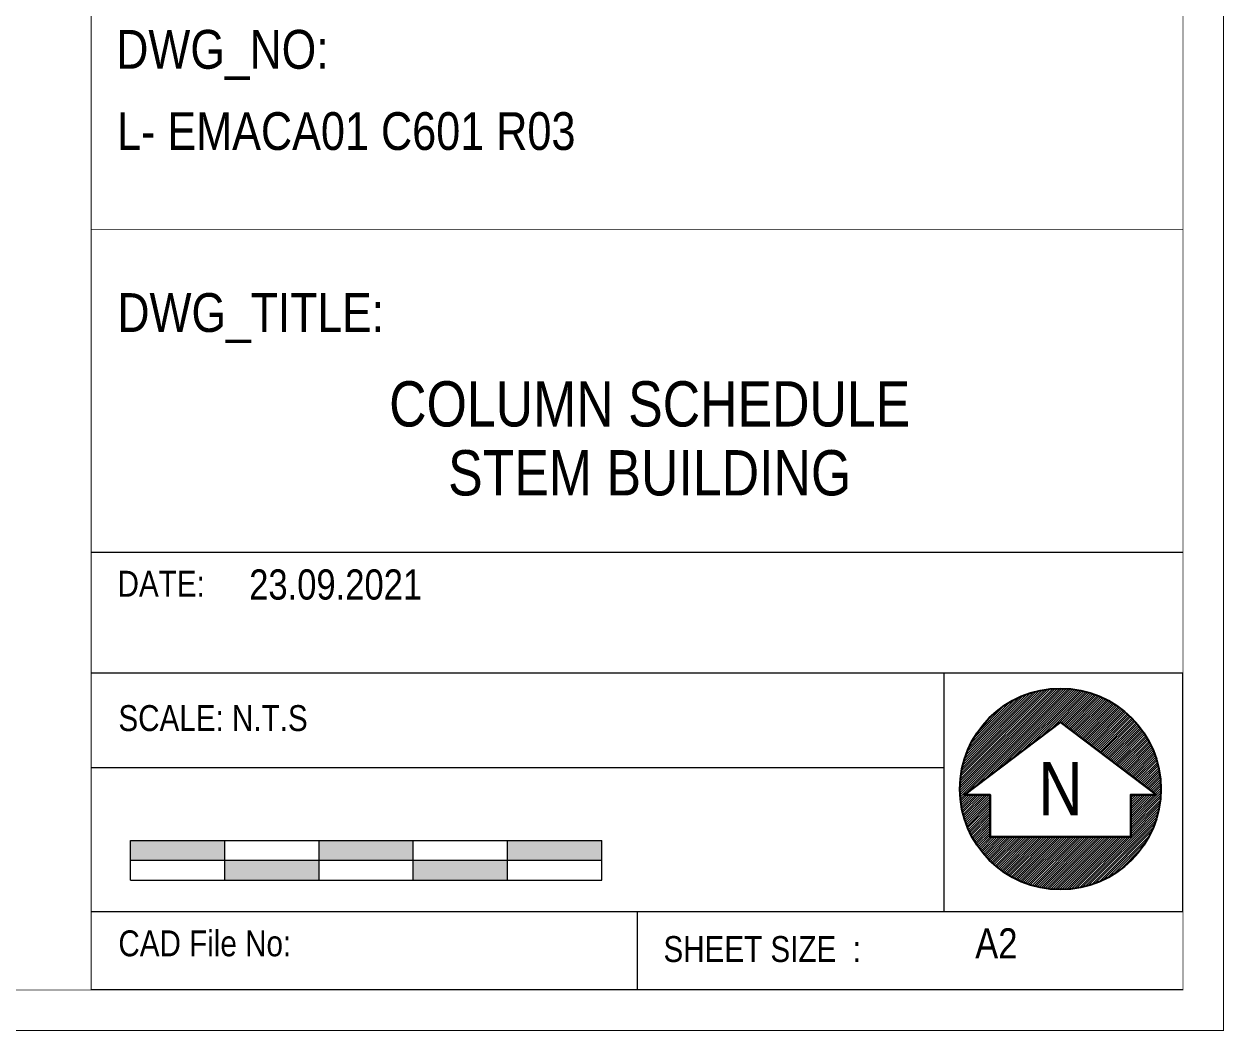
# Model space of a CAD drawing. Header units: millimetres. Extents: x 1112055 to 3390982, y -148532 to 766891.
# Drawn here: x 2222517 to 2233575, y 4147 to 13424 of the extents above; entities that cross this region are included whole.
import ezdxf
from ezdxf.enums import TextEntityAlignment as Align

# ---------------------------------------------------------------- set-up
doc = ezdxf.new("R2010")
doc.units = ezdxf.units.MM
doc.layers.add('B TITLE BLOCK', color=250, linetype='Continuous', lineweight=0)
doc.layers.add('tb text', color=7, linetype='Continuous', lineweight=13)
doc.layers.add('Layer 1', color=7, linetype='Continuous')
doc.styles.add('SWINC', font='swissc.ttf')

msp = doc.modelspace()

# ---------------------------------------------------------------- hatches: boundary and pattern name
at = {"layer": 'Layer 1', "lineweight": 5}
h = msp.add_hatch(dxfattribs=at)
h.set_pattern_fill('ANSI31', color=5, scale=4.633004, angle=360, style=0)
h.set_pattern_definition([(45, (2179089.357, 326.026), (-10.4013902, 10.4013902), [])])
edge = h.paths.add_edge_path()
edge.add_arc((2232067.8, 6376.7), 926.6, 0, 360)
h.paths.add_polyline_path([(2232067.8, 6993.5), (2232953, 6323.7), (2232716.4, 6323.7), (2232716.4, 5935.7), (2231419.1, 5935.7), (2231419.1, 6323.7), (2231182.5, 6323.7)], flags=16)
at = {"layer": 'tb text'}
for points in [[(2223497.6, 5902.4), (2223497.6, 5720.1), (2224366.7, 5720.1), (2224366.7, 5902.4)], [(2226078.8, 5720.1), (2226104.9, 5720.1), (2226104.9, 5902.4), (2226078.8, 5902.4), (2225235.8, 5902.4), (2225235.8, 5720.1)], [(2227843.1, 5720.1), (2227843.1, 5902.4), (2226974, 5902.4), (2226974, 5720.1)], [(2225235.8, 5537.8), (2225235.8, 5720.1), (2224366.7, 5720.1), (2224366.7, 5537.8)], [(2226104.9, 5720.1), (2226104.9, 5537.8), (2226974, 5537.8), (2226974, 5720.1)]]:
    msp.add_hatch(color=256, dxfattribs=at).paths.add_polyline_path(points)

# ---------------------------------------------------------------- linework, layer by layer
at = {"layer": 'B TITLE BLOCK', "color": 250, "lineweight": 0}
for p, q in [((2233197.4, 8556.4), (2223136.6, 8556.4)), ((2223136.5, 7447.8), (2233197.4, 7447.8)), ((2230997.6, 5248), (2230997.6, 7447.8)), ((2233197.4, 5248), (2233197.4, 7447.8)), ((2230997.6, 6571.7), (2223137, 6572.4)), ((2223136.5, 5248), (2233197.4, 5248)), ((2228166.9, 5248), (2228166.9, 4525.2)), ((2233197.4, 4525.2), (2223136.4, 4525.2))]:
    msp.add_line(p, q, dxfattribs=at)
at = {"layer": 'B TITLE BLOCK', "color": 1, "const_width": 8.39}
msp.add_lwpolyline([(2078172.1, 89197.9), (2078172.1, 4151.5), (2233571.1, 4151.5), (2233571.1, 89197.9)], close=True, dxfattribs=at)
at = {"layer": 'B TITLE BLOCK', "color": 250, "lineweight": 0, "const_width": 8.39}
for points in [[(2078545.8, 88824.2), (2078545.8, 4525.2), (2233197.4, 4525.2), (2233197.4, 88824.2)], [(2223136.4, 4525.2), (2233197.4, 4525.2), (2233197.4, 88824.2), (2223136.4, 88824.2)], [(2233197.4, 4525.2), (2223136.4, 4525.2), (2223136.4, 23715.2), (2233197.4, 23715.2)], [(2223136.4, 11529.4), (2233197.4, 11529.4), (2233197.4, 4525.2), (2223136.4, 4525.2)]]:
    msp.add_lwpolyline(points, close=True, dxfattribs=at)
at = {"layer": 'Layer 1', "lineweight": 30}
msp.add_lwpolyline([(2232067.8, 6993.5), (2231182.5, 6323.7), (2231419.1, 6323.7), (2231419.1, 5935.7), (2232716.4, 5935.7), (2232716.4, 6323.7), (2232953, 6323.7)], close=True, dxfattribs=at)
at = {"layer": 'Layer 1'}
msp.add_circle((2232067.8, 6376.7), 926.6, dxfattribs=at)
at = {"layer": 'tb text'}
for points in [[(2223497.6, 5902.4), (2226078.8, 5902.4), (2227843.1, 5902.4)], [(2223497.6, 5537.8), (2223497.6, 5902.4)], [(2224366.7, 5537.8), (2224366.7, 5902.4)], [(2225235.8, 5537.8), (2225235.8, 5902.4)], [(2226104.9, 5537.8), (2226104.9, 5902.4)], [(2226974, 5537.8), (2226974, 5902.4)], [(2227843.1, 5537.8), (2227843.1, 5902.4)], [(2223497.6, 5720.1), (2226078.8, 5720.1), (2227843.1, 5720.1)], [(2223497.6, 5537.8), (2226078.8, 5537.8), (2227843.1, 5537.8)]]:
    msp.add_lwpolyline(points, dxfattribs=at)

# ---------------------------------------------------------------- texts
at = {"layer": 'tb text', "style": 'SWINC'}
for s, height, p in [('L- EMACA01 C601 R03', 347.501, (2223373.9, 12264.2)), ('COLUMN SCHEDULE', 417.002, (2225882.2, 9716.3)), ('STEM BUILDING', 417.002, (2226425.4, 9081.3)), ('23.09.2021', 277.98, (2224592.4, 8121.7))]:
    msp.add_text(s, height=height, dxfattribs=at).set_placement(p)
at = {"layer": 'tb text', "color": 7, "style": 'SWINC'}
for s, height, p in [('DATE: ', 238.27, (2223379.8, 8148.7)), ('SCALE: N.T.S', 238.269, (2223387.6, 6910.9)), ('CAD File No:', 238.269, (2223387.2, 4835.7)), ('SHEET SIZE  : ', 238.269, (2228410.1, 4783.2))]:
    msp.add_text(s, height=height, dxfattribs=at).set_placement(p)
msp.add_text('N', height=491.4, dxfattribs=at).set_placement((2232068.4, 6381.1), align=Align.MIDDLE_CENTER)
at = {"layer": 'tb text', "insert": (2231282.7, 5093.4), "char_height": 277.98, "width": 10578.34, "attachment_point": 1, "style": 'SWINC'}
msp.add_mtext('A2', dxfattribs=at)
at = {"layer": 'tb text', "color": 7, "style": 'SWINC'}
for tag, p, s, height in [('DWG_NO:', (2223368.2, 13012.4), 'XXX-XXXX-XXX-XXX', 357.43), ('DWG_TITLE:', (2223378.8, 10587.4), '', 357.4)]:
    msp.add_attdef(tag, p, s, height=height, dxfattribs=at)

doc.saveas('drawing.dxf')
